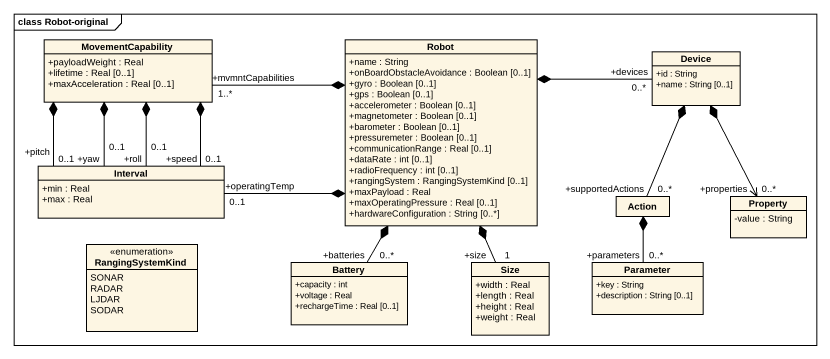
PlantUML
@startuml
mainframe class Robot-original
hide circle
hide empty members
skinparam classAttributeIconSize 0
class MovementCapability {
  +payloadWeight : Real
  +lifetime : Real [0..1]
  +maxAcceleration : Real [0..1]
}
class Robot {
  +name : String
  +onBoardObstacleAvoidance : Boolean [0..1]
  +gyro : Boolean [0..1]
  +gps : Boolean [0..1]
  +accelerometer : Boolean [0..1]
  +magnetometer : Boolean [0..1]
  +barometer : Boolean [0..1]
  +pressuremeter : Boolean [0..1]
  +communicationRange : Real [0..1]
  +dataRate : int [0..1]
  +radioFrequency : int [0..1]
  +rangingSystem : RangingSystemKind [0..1]
  +maxPayload : Real
  +maxOperatingPressure : Real [0..1]
  +hardwareConfiguration : String [0..*]
}
class Device {
  +id : String
  +name : String [0..1]
}
class Interval {
  +min : Real
  +max : Real
}
class "Action" as Action_
class Property {
  -value : String
}
enum RangingSystemKind {
  SONAR
  RADAR
  LJDAR
  SODAR
}
class Battery {
  +capacity : int
  +voltage : Real
  +rechargeTime : Real [0..1]
}
class Size {
  +width : Real
  +length : Real
  +height : Real
  +weight : Real
}
class Parameter {
  +key : String
  +description : String [0..1]
}
MovementCapability *-- "+speed\n0..1" Interval
MovementCapability *-- "+roll\n0..1" Interval
MovementCapability *-- "+pitch\n0..1" Interval
MovementCapability *-- "+yaw\n0..1" Interval
Robot *-left- "+mvmntCapabilities\n1..*" MovementCapability
Robot *-right- "+devices\n0..*" Device
Robot *-left- "+operatingTemp\n0..1" Interval
Robot *-- "+batteries\n0..*" Battery
Robot *-- "+size\n1" Size
Device *-- "+supportedActions\n0..*" Action_
Device *--> "+properties\n0..*" Property
Action_ *-- "+parameters\n0..*" Parameter
@enduml
